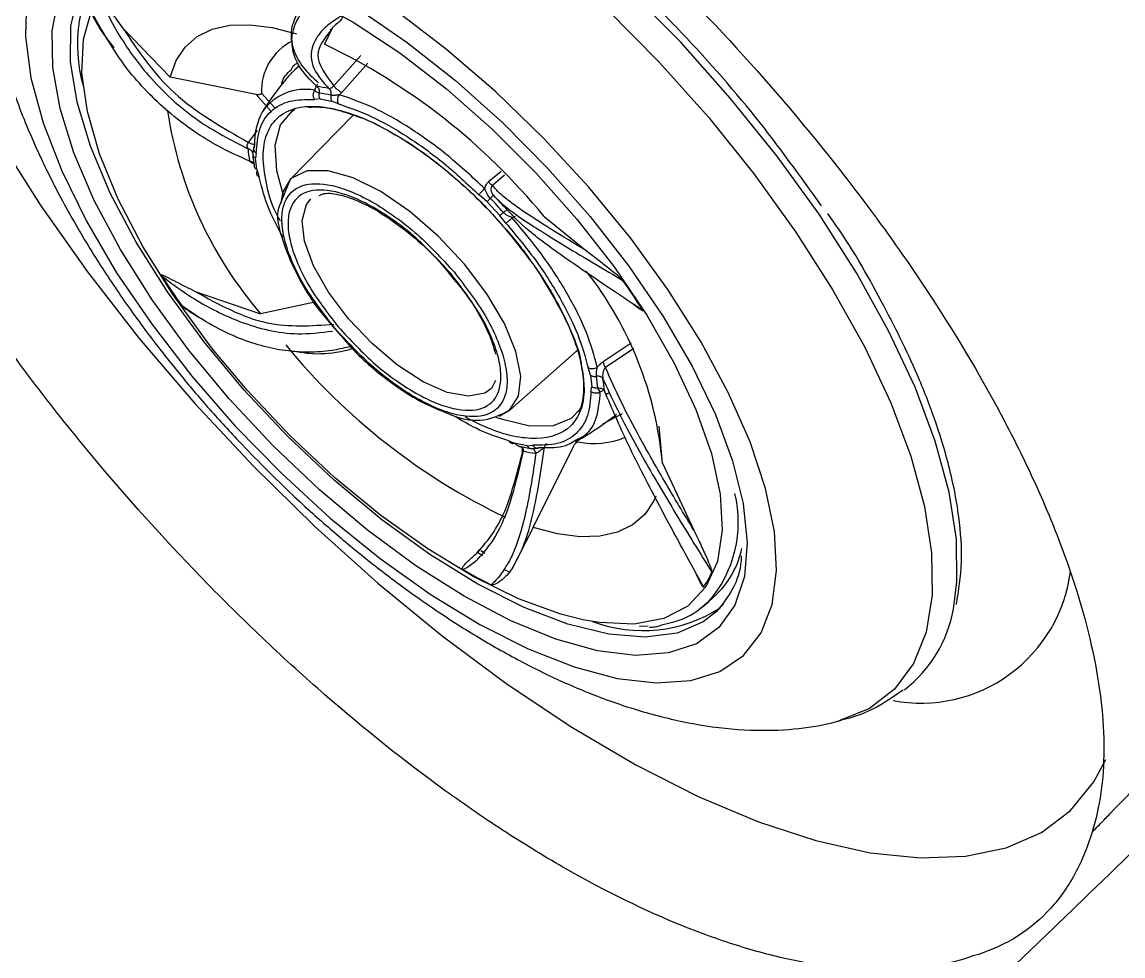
# Model space of a CAD drawing. Header units: inches. Extents: x 2 to 86, y -22 to 129.
# Drawn here: x 70.948 to 72.681, y 65.793 to 67.264 of the extents above; entities that cross this region are included whole.
import ezdxf

# ---------------------------------------------------------------- set-up
doc = ezdxf.new("R2010")
doc.units = ezdxf.units.IN
doc.header["$MEASUREMENT"] = 0
doc.layers.add('BDIM_CYAN', color=4, linetype='Continuous')

# ---------------------------------------------------------------- blocks, each defined once
blk = doc.blocks.new('2026 RHYTHM')
at = {"layer": 'BDIM_CYAN', "color": 3}
for p, q in [((68.7337, 66.2684), (68.8079, 66.1915)), ((69.0627, 66.2674), (69.0508, 66.2434)), ((69.0598, 66.2663), (69.0634, 66.2689)), ((69.064, 66.2701), (69.0621, 66.2665)), ((69.0656, 66.178), (69.1079, 66.2256)), ((69.1193, 66.2137), (69.0781, 66.1673)), ((68.9432, 66.164), (68.8079, 66.1915)), ((68.9671, 66.1377), (68.9432, 66.164)), ((68.9516, 66.1663), (68.9728, 66.143)), ((69.0441, 66.1572), (69.0353, 66.1564)), ((69.0441, 66.1572), (69.0622, 66.1538)), ((69.0729, 66.1494), (69.0622, 66.1538)), ((69.0781, 66.1673), (69.0745, 66.1638)), ((69.0959, 66.1319), (68.9971, 66.0302)), ((68.9315, 66.0888), (68.9453, 66.1078)), ((68.9436, 66.0717), (68.9421, 66.0642)), ((68.9378, 66.0559), (68.9395, 66.0555)), ((68.9442, 66.0462), (68.9421, 66.0642)), ((68.9442, 66.0462), (68.9481, 66.0341)), ((69.3289, 66.043), (69.3091, 66.0266)), ((69.3345, 66.0371), (69.3152, 66.0211)), ((68.9971, 66.0302), (68.9792, 65.987)), ((69.3069, 65.9952), (69.2942, 66.0064)), ((69.3166, 66.0052), (69.3153, 66.0076)), ((69.3069, 65.9952), (69.3272, 65.9738)), ((69.3364, 65.9619), (69.3272, 65.9738)), ((69.351, 65.9723), (69.3466, 65.9701)), ((69.3965, 65.9722), (69.4641, 65.9177)), ((68.8473, 65.8543), (68.9503, 65.8192)), ((69.0355, 65.8373), (68.9503, 65.8192)), ((69.0638, 65.7997), (69.0758, 65.7859)), ((69.5335, 65.7726), (69.4896, 65.7433)), ((69.3425, 65.6673), (69.4489, 65.7611)), ((69.5381, 65.7645), (69.4932, 65.7343)), ((69.4698, 65.7222), (69.4659, 65.7343)), ((69.4698, 65.7222), (69.472, 65.7042)), ((69.3203, 65.7142), (69.314, 65.7013)), ((69.4704, 65.6967), (69.472, 65.7042)), ((69.4851, 65.6962), (69.4812, 65.7021)), ((69.489, 65.6979), (69.4851, 65.6962)), ((69.5197, 65.6614), (69.4885, 65.6454)), ((69.5828, 65.5836), (69.578, 65.6423)), ((69.3411, 65.619), (69.3518, 65.6146)), ((69.37, 65.6112), (69.3518, 65.6146)), ((69.37, 65.6112), (69.3787, 65.612)), ((69.3767, 65.6068), (69.3835, 65.6074)), ((69.3795, 65.4824), (69.4429, 65.61)), ((69.5828, 65.5836), (69.6322, 65.4785)), ((69.3795, 65.4824), (69.3458, 65.417)), ((69.2909, 65.442), (69.2954, 65.4477)), ((69.2995, 65.4382), (69.2917, 65.4432)), ((69.297, 65.4461), (69.3035, 65.442)), ((69.3421, 65.4123), (69.3335, 65.4165)), ((69.6556, 65.3655), (69.6692, 65.3784)), ((69.6556, 65.3655), (69.6396, 65.3525)), ((69.6789, 65.3619), (69.6676, 65.3497)), ((69.5606, 65.3273), (69.547, 65.3266))]:
    blk.add_line(p, q, dxfattribs=at)
at = {"layer": 'BDIM_CYAN', "color": 3, "flags": 128}
for points in [[(68.536, 66.0961), (68.6031, 65.9905), (68.6778, 65.8848), (68.7593, 65.7803), (68.8467, 65.6779), (68.9391, 65.5789), (69.0355, 65.4842), (69.1348, 65.3949), (69.2362, 65.3119), (69.3383, 65.236), (69.4403, 65.1682), (69.541, 65.109), (69.6393, 65.0592), (69.7341, 65.0193), (69.8246, 64.9896), (69.9097, 64.9705), (69.9885, 64.9623), (70.0602, 64.9649), (70.1241, 64.9784), (70.1794, 65.0026), (70.2255, 65.0372), (70.2621, 65.082), (70.2809, 65.1172)], [(69.8294, 65.9757), (69.7629, 66.0679), (69.6898, 66.1587), (69.6111, 66.2469), (69.528, 66.331), (69.4416, 66.4101), (69.3531, 66.4829), (69.2637, 66.5485), (69.1748, 66.6059), (69.0876, 66.6543), (69.0032, 66.6931), (68.923, 66.7217), (68.8952, 66.7294)], [(68.5317, 66.5646), (68.5388, 66.5851), (68.5637, 66.6301), (68.5985, 66.6654), (68.6426, 66.6905), (68.6954, 66.705), (68.7562, 66.7088), (68.8242, 66.7018), (68.8983, 66.684), (68.9775, 66.6558), (69.0608, 66.6175), (69.1469, 66.5697), (69.2347, 66.513), (69.3229, 66.4483), (69.4103, 66.3764), (69.4956, 66.2984), (69.5776, 66.2153), (69.6553, 66.1283), (69.7274, 66.0386), (69.7931, 65.9476)], [(69.5916, 65.8572), (69.5324, 65.9388), (69.4667, 66.0188), (69.3957, 66.0957), (69.3207, 66.1683), (69.2431, 66.2352), (69.1642, 66.2952)], [(68.5817, 66.313), (68.58, 66.2554), (68.5888, 66.1906), (68.608, 66.1197), (68.6373, 66.0441), (68.6761, 65.9649), (68.7237, 65.8837), (68.7794, 65.8019), (68.842, 65.721), (68.9104, 65.6423), (68.9836, 65.5674), (69.06, 65.4975), (69.1385, 65.4339), (69.2175, 65.3778), (69.2957, 65.33), (69.3717, 65.2915), (69.4441, 65.263), (69.5117, 65.245), (69.5731, 65.2378), (69.6274, 65.2415), (69.6735, 65.2561), (69.7107, 65.2812), (69.7383, 65.3165), (69.7557, 65.3613), (69.7627, 65.4149), (69.7591, 65.4762), (69.7451, 65.5442), (69.7208, 65.6176), (69.6866, 65.6952), (69.6433, 65.7756), (69.5916, 65.8572)], [(68.7797, 65.8412), (68.7298, 65.9201), (68.6886, 65.9976), (68.6566, 66.0722), (68.6346, 66.1424), (68.6231, 66.207), (68.6221, 66.2645), (68.6318, 66.3139), (68.652, 66.3542), (68.6822, 66.3847), (68.7218, 66.4047), (68.7702, 66.4139), (68.8263, 66.4121), (68.8432, 66.4096)], [(68.8432, 66.4096), (68.8891, 66.3993), (68.9574, 66.3757), (69.0297, 66.3419), (69.1048, 66.2985), (69.1811, 66.2463), (69.2572, 66.1863), (69.3315, 66.1198), (69.4027, 66.0479), (69.4693, 65.9722), (69.5301, 65.894), (69.5839, 65.815), (69.6295, 65.7366), (69.6663, 65.6603), (69.6933, 65.5877), (69.7101, 65.5202), (69.7102, 65.5197)], [(69.6676, 65.3497), (69.6472, 65.3339), (69.6059, 65.3163), (69.5559, 65.3097), (69.4983, 65.3144), (69.4342, 65.3302), (69.3651, 65.3568), (69.2922, 65.3936), (69.217, 65.4399), (69.1411, 65.4948), (69.066, 65.5571), (68.9933, 65.6256), (68.9245, 65.6988), (68.8609, 65.7754), (68.8038, 65.8536), (68.7543, 65.932), (68.7136, 66.0089), (68.6825, 66.0828), (68.6615, 66.1522), (68.651, 66.2156), (68.6514, 66.2718), (68.6626, 66.3196), (68.6843, 66.358), (68.6958, 66.3706)], [(68.8125, 65.8488), (68.765, 65.9249), (68.7262, 65.9993), (68.6969, 66.0706), (68.6778, 66.1373), (68.6692, 66.1979), (68.6714, 66.2511), (68.6842, 66.2957)], [(69.0243, 66.3173), (69.096, 66.278), (69.1694, 66.2296), (69.2428, 66.1732), (69.3148, 66.1099), (69.3838, 66.0411), (69.4482, 65.9682), (69.5068, 65.8929), (69.5583, 65.8167), (69.6016, 65.7413), (69.6357, 65.6682), (69.66, 65.599), (69.6739, 65.5352), (69.6771, 65.4782), (69.6696, 65.4291), (69.6514, 65.3891), (69.6231, 65.3589), (69.5852, 65.3392), (69.5386, 65.3304), (69.4841, 65.3328), (69.4578, 65.3373)], [(68.8079, 66.1915), (68.8172, 66.2175), (68.8314, 66.239), (68.8504, 66.2556), (68.874, 66.267), (68.9019, 66.2732), (68.9336, 66.2741), (68.9688, 66.2695), (69.007, 66.2597)], [(69.0112, 66.2088), (69.004, 66.2033), (68.9978, 66.197)], [(68.9862, 66.0054), (68.9758, 66.0443), (68.9733, 66.0844), (68.9817, 66.1163), (69.0004, 66.1386), (69.0043, 66.1412)], [(69.3258, 65.6578), (69.3423, 65.6672), (69.3565, 65.6892), (69.3599, 65.7206), (69.3524, 65.7594), (69.3343, 65.8036), (69.3067, 65.8504), (69.2712, 65.8972), (69.2299, 65.9413), (69.1852, 65.9801), (69.1397, 66.0113), (69.096, 66.0331), (69.0566, 66.0443), (69.0239, 66.0442), (68.9998, 66.0328), (68.9971, 66.0302)], [(68.9971, 66.0302), (68.9856, 66.0108), (68.9822, 65.9929)], [(69.3139, 65.7013), (69.3032, 65.6938), (69.2774, 65.6891), (69.2443, 65.6953), (69.2063, 65.7121), (69.1658, 65.7383), (69.1258, 65.7721), (69.0888, 65.8112), (69.0574, 65.853), (69.0338, 65.8946), (69.0196, 65.9332), (69.0157, 65.9661), (69.0224, 65.9911), (69.0296, 66)], [(70.0409, 65.3542), (70.0466, 65.397), (70.0458, 65.4641), (70.0343, 65.5382), (70.0125, 65.6184), (69.9806, 65.7034), (69.939, 65.7922), (69.8884, 65.8834), (69.8294, 65.9757)], [(69.7931, 65.9476), (69.8513, 65.8564), (69.9013, 65.7664), (69.9424, 65.6788), (69.9739, 65.5948), (69.9954, 65.5157), (70.0067, 65.4425), (70.0076, 65.3762), (69.998, 65.3179), (69.9781, 65.2683), (69.9482, 65.228), (69.9087, 65.1978), (69.8622, 65.1785)], [(68.8769, 65.7612), (68.8677, 65.7729), (68.8125, 65.8488)], [(69.7102, 65.5197), (69.7164, 65.459), (69.712, 65.4054), (69.697, 65.3604), (69.6718, 65.3249), (69.6368, 65.2996), (69.5926, 65.285), (69.5403, 65.2813), (69.4806, 65.2886), (69.415, 65.3068), (69.3445, 65.3356), (69.2706, 65.3743), (69.1947, 65.4223), (69.1184, 65.4785), (69.043, 65.5419), (68.97, 65.6112), (68.9009, 65.6852), (68.8371, 65.7624), (68.7797, 65.8412)], [(69.4578, 65.3373), (69.423, 65.3462), (69.3565, 65.3704), (69.2862, 65.4048), (69.2134, 65.4488), (69.1398, 65.5013), (69.0669, 65.5614), (68.9963, 65.6276), (68.9294, 65.6986), (68.8769, 65.7612)], [(69.4536, 65.6688), (69.4394, 65.6543), (69.4111, 65.6426), (69.3744, 65.642), (69.331, 65.6525), (69.3214, 65.656)], [(69.5726, 65.5319), (69.5693, 65.5247), (69.5551, 65.5032), (69.536, 65.4866), (69.5124, 65.4752), (69.4846, 65.469), (69.4529, 65.4681), (69.4177, 65.4726), (69.3795, 65.4824)], [(69.8622, 65.1785), (69.8602, 65.1779), (69.8578, 65.1773)]]:
    blk.add_lwpolyline(points, dxfattribs=at)
at = {"layer": 'BDIM_CYAN', "color": 3}
for centre, radius, start, end in [((68.9035, 66.2428), 0.2414, 146.4261, 195.8881), ((69.0397, 66.1696), 0.0881, 116.5553, 182.1456), ((68.6159, 65.3331), 1.0089, 39.31, 64.4624), ((69.0204, 66.0909), 0.0815, 79.2427, 145.2233), ((69.0084, 65.9644), 0.2148, 76.6857, 81.9038), ((69.0133, 65.9606), 0.208, 76.6856, 81.9038), ((69.4297, 66.2322), 0.6328, 188.5706, 220.7524), ((69.0405, 66.0887), 0.0997, 150.7799, 182.9852), ((69.1344, 66.093), 0.2043, 184.0348, 189.4308), ((69.1353, 66.0851), 0.1978, 184.0347, 189.4309), ((68.7045, 65.4059), 0.8501, 42.3461, 44.3872), ((68.6895, 65.3916), 0.8778, 42.3461, 44.3872), ((69.8892, 66.5752), 1.2973, 212.4269, 214.9314), ((69.0123, 65.5328), 0.5728, 5.0833, 38.107), ((68.4571, 65.1288), 1.2973, 32.4269, 34.9312), ((69.7706, 66.4091), 1.0089, 219.31, 244.4624), ((69.2839, 65.6882), 0.1978, 4.0347, 9.4309), ((69.2878, 65.6832), 0.2043, 4.0347, 9.4309), ((69.4756, 65.7405), 0.1257, 258.3268, 292.7811), ((69.406, 65.8128), 0.208, 256.6856, 261.9038), ((69.4139, 65.8118), 0.2148, 256.6865, 261.9034), ((69.5102, 65.491), 0.1921, 319.2002, 13.6389), ((69.5658, 65.4812), 0.1458, 315.1746, 347.4178), ((69.7222, 66.2037), 0.9085, 240.0702, 243.2464), ((69.5373, 65.4651), 0.1343, 325.3775, 336.7428), ((69.9897, 65.4435), 0.2375, 259.3742, 352.7552), ((69.5523, 65.5441), 0.2239, 249.2068, 302.828), ((69.8396, 65.3896), 0.2044, 307.4177, 350.0325)]:
    blk.add_arc(centre, radius, start, end, dxfattribs=at)
for points, knots in [([(63.7444, 69.0475), (63.9146, 68.9081), (64.2874, 68.596), (64.8537, 68.1001), (65.4422, 67.5595), (66.0182, 67.0055), (66.5819, 66.4389), (67.1332, 65.8603), (67.6724, 65.2705), (68.1996, 64.6703), (68.6293, 64.1619), (68.8958, 63.8376), (68.9927, 63.7184), (69.0057, 63.7024)], [0.3491652, 0.3491652, 0.3491652, 0.3491652, 0.375, 0.40625, 0.4375, 0.46875, 0.5, 0.53125, 0.5625, 0.59375, 0.625, 0.640625, 0.6430372, 0.6430372, 0.6430372, 0.6430372]), ([(70.0718, 64.808), (70.0333, 64.7946), (69.9902, 64.787), (69.9183, 64.7852), (69.8935, 64.7862), (69.8422, 64.7914), (69.8158, 64.7956), (69.7615, 64.807), (69.7335, 64.8143), (69.6904, 64.8277), (69.6758, 64.8325), (69.6463, 64.8431), (69.6313, 64.8487), (69.5561, 64.879), (69.4947, 64.909), (69.4008, 64.9624), (69.3692, 64.9817), (69.3213, 65.0126), (69.3052, 65.0233), (69.2731, 65.0454), (69.257, 65.0566), (69.1772, 65.1144), (69.114, 65.1648), (69.0201, 65.2466), (68.9889, 65.2749), (68.9269, 65.3336), (68.8966, 65.3635), (68.8072, 65.455), (68.75, 65.5182), (68.6813, 65.5999), (68.6677, 65.6164), (68.6408, 65.6496), (68.6275, 65.6664), (68.5885, 65.7165), (68.5635, 65.75), (68.4911, 65.8505), (68.4467, 65.9177), (68.3959, 66.0019), (68.3859, 66.0188), (68.3667, 66.0523), (68.3574, 66.069), (68.3304, 66.1186), (68.3136, 66.1512), (68.2671, 66.2477), (68.241, 66.3102), (68.2148, 66.386), (68.2099, 66.401), (68.2008, 66.4305), (68.1966, 66.445), (68.1852, 66.4878), (68.1727, 66.5431), (68.1659, 66.5948), (68.163, 66.6322), (68.1623, 66.6445), (68.1618, 66.6685), (68.1619, 66.6803), (68.1643, 66.7378), (68.1721, 66.7787), (68.1922, 66.8326), (68.2003, 66.8493), (68.2195, 66.8802), (68.2306, 66.8944), (68.2678, 66.9325), (68.2977, 66.9519), (68.3501, 66.9724), (68.3689, 66.9778), (68.3989, 66.9836), (68.4093, 66.9851), (68.4305, 66.9875), (68.4414, 66.9882), (68.4969, 66.9902), (68.5452, 66.9858), (68.6233, 66.9701), (68.6503, 66.9634), (68.7063, 66.9468), (68.7348, 66.937), (68.822, 66.9037), (68.8823, 66.876), (68.9604, 66.8343), (68.9761, 66.8257), (69.0079, 66.8076), (69.0239, 66.7982), (69.0719, 66.7693), (69.1039, 66.7489), (69.2002, 66.6844), (69.2646, 66.637), (69.3454, 66.5722), (69.3617, 66.5589), (69.3939, 66.532), (69.4098, 66.5184), (69.4575, 66.477), (69.4888, 66.4486), (69.5814, 66.3616), (69.6415, 66.3008), (69.7579, 66.1735), (69.8126, 66.1089), (69.8893, 66.0108), (69.914, 65.9779), (69.9497, 65.9282), (69.9613, 65.9116), (69.9842, 65.8782), (69.9955, 65.8615), (70.0498, 65.7784), (70.0884, 65.7131), (70.1389, 65.6167), (70.1546, 65.5849), (70.1761, 65.5376), (70.183, 65.5219), (70.1961, 65.4907), (70.2022, 65.4754), (70.2312, 65.3995), (70.2486, 65.3419), (70.2662, 65.2598), (70.2706, 65.2332), (70.2765, 65.1814), (70.2779, 65.1566), (70.2777, 65.0854), (70.2716, 65.0422), (70.2595, 65.0032)], [0, 0, 0, 0, 0.03125, 0.03125, 0.046875, 0.046875, 0.0625, 0.0625, 0.078125, 0.078125, 0.085937, 0.085937, 0.09375, 0.09375, 0.125, 0.125, 0.140625, 0.140625, 0.148437, 0.148437, 0.15625, 0.15625, 0.1875, 0.1875, 0.203125, 0.203125, 0.21875, 0.21875, 0.25, 0.25, 0.257812, 0.257812, 0.265625, 0.265625, 0.28125, 0.28125, 0.3125, 0.3125, 0.320312, 0.320312, 0.328125, 0.328125, 0.34375, 0.34375, 0.375, 0.375, 0.382812, 0.382812, 0.390625, 0.390625, 0.40625, 0.421875, 0.421875, 0.429687, 0.429687, 0.4375, 0.4375, 0.46875, 0.46875, 0.484375, 0.484375, 0.5, 0.5, 0.53125, 0.53125, 0.546875, 0.546875, 0.554687, 0.554687, 0.5625, 0.5625, 0.59375, 0.59375, 0.609375, 0.609375, 0.625, 0.625, 0.65625, 0.65625, 0.664062, 0.664062, 0.671875, 0.671875, 0.6875, 0.6875, 0.71875, 0.71875, 0.726562, 0.726562, 0.734375, 0.734375, 0.75, 0.75, 0.78125, 0.78125, 0.8125, 0.8125, 0.828125, 0.828125, 0.835937, 0.835937, 0.84375, 0.84375, 0.875, 0.875, 0.890625, 0.890625, 0.898437, 0.898437, 0.90625, 0.90625, 0.9375, 0.9375, 0.953125, 0.953125, 0.96875, 0.96875, 1, 1, 1, 1]), ([(69.8332, 65.9892), (69.7998, 66.0358), (69.7309, 66.1318), (69.6266, 66.2492), (69.5354, 66.3407), (69.4381, 66.4301), (69.3116, 66.5312), (69.1845, 66.614), (69.1116, 66.6513), (69.0876, 66.6636)], [0, 0, 0, 0, 0.167429, 0.344886, 0.437413, 0.529958, 0.718716, 0.907474, 1, 1, 1, 1]), ([(68.5339, 66.5706), (68.5331, 66.5675), (68.5288, 66.5505), (68.5182, 66.5157), (68.5123, 66.4565), (68.5126, 66.3826), (68.5238, 66.2993), (68.5458, 66.2117), (68.576, 66.127), (68.6122, 66.0459), (68.653, 65.9687), (68.6973, 65.8956), (68.7435, 65.8273), (68.7874, 65.7682), (68.8303, 65.7147), (68.8735, 65.6641), (68.9053, 65.63), (68.9216, 65.6125)], [0, 0, 0, 0, 0.011051, 0.060585, 0.127661, 0.20151, 0.2913, 0.380562, 0.467147, 0.548756, 0.626784, 0.701782, 0.771948, 0.836702, 0.885892, 0.941609, 1, 1, 1, 1]), ([(68.6984, 66.3151), (68.6984, 66.3152), (68.6985, 66.3152), (68.6987, 66.3153), (68.699, 66.3152), (68.6993, 66.315), (68.7001, 66.3143), (68.7027, 66.3115), (68.7111, 66.3), (68.7214, 66.285), (68.7306, 66.2726), (68.7337, 66.2684)], [0, 0, 0, 0, 0.0055006, 0.0110552, 0.016084, 0.0215799, 0.030977, 0.0603237, 0.1952739, 0.7306037, 1, 1, 1, 1]), ([(68.6984, 66.3151), (68.6987, 66.3144), (68.6995, 66.3126), (68.7019, 66.307), (68.7099, 66.2894), (68.7309, 66.2498), (68.7753, 66.1882), (68.8445, 66.1234), (68.9038, 66.0926), (68.9307, 66.0786)], [0, 0, 0, 0, 0.007325, 0.019566, 0.058651, 0.192116, 0.441769, 0.746986, 1, 1, 1, 1]), ([(69.0386, 66.1771), (69.0285, 66.1873), (69.0142, 66.2016), (69.0046, 66.2216), (69.0006, 66.2349), (68.9989, 66.252), (69.0026, 66.272), (69.0142, 66.2933), (69.027, 66.3056), (69.033, 66.3115)], [0, 0, 0, 0, 0.229238, 0.322198, 0.414546, 0.50635, 0.67863, 0.847274, 1, 1, 1, 1]), ([(69.0095, 66.2955), (69.0051, 66.2861), (68.996, 66.2669), (68.9999, 66.2363), (69.0149, 66.2071), (69.0327, 66.1908), (69.0414, 66.1828)], [0, 0, 0, 0, 0.2623163, 0.5394107, 0.773759, 1, 1, 1, 1]), ([(68.7197, 66.2382), (68.7179, 66.2405), (68.7109, 66.249), (68.7017, 66.2619), (68.6934, 66.2749), (68.6889, 66.283), (68.6867, 66.2876), (68.6857, 66.2901), (68.6854, 66.2914), (68.6855, 66.2917), (68.6855, 66.2918)], [0, 0, 0, 0, 0.128357, 0.481861, 0.708485, 0.84549, 0.924528, 0.968412, 0.992055, 1, 1, 1, 1]), ([(68.9329, 66.0595), (68.9181, 66.0661), (68.8895, 66.0787), (68.8481, 66.1037), (68.8101, 66.1319), (68.7747, 66.1647), (68.7286, 66.2157), (68.7033, 66.2604), (68.6855, 66.2918)], [0, 0, 0, 0, 0.134858, 0.259599, 0.404069, 0.533562, 0.672142, 1, 1, 1, 1]), ([(69.0774, 66.2876), (69.077, 66.2874), (69.076, 66.2868), (69.0731, 66.2851), (69.0642, 66.2796), (69.0465, 66.2661), (69.0288, 66.2409), (69.0288, 66.2062), (69.0488, 66.1837), (69.0579, 66.1735)], [0, 0, 0, 0, 0.007325, 0.019566, 0.05865, 0.192116, 0.441769, 0.746986, 1, 1, 1, 1]), ([(69.0774, 66.2876), (69.0774, 66.2875), (69.0776, 66.2874), (69.0779, 66.2872), (69.0782, 66.2869), (69.0784, 66.2866), (69.0786, 66.2859), (69.0785, 66.2841), (69.0752, 66.2795), (69.0697, 66.2749), (69.0655, 66.2713), (69.064, 66.2701)], [0, 0, 0, 0, 0.005501, 0.011055, 0.016084, 0.02158, 0.030977, 0.060324, 0.195274, 0.730604, 1, 1, 1, 1]), ([(68.7337, 66.2684), (68.7579, 66.2324), (68.8067, 66.1598), (68.8896, 66.1126), (68.9315, 66.0888)], [0, 0, 0, 0, 0.495173, 1, 1, 1, 1]), ([(69.0621, 66.2665), (69.0515, 66.2534), (69.0291, 66.2259), (69.053, 66.1945), (69.0656, 66.178)], [0, 0, 0, 0, 0.473291, 1, 1, 1, 1]), ([(68.9983, 66.2032), (68.9997, 66.2061), (69.002, 66.2109), (69.007, 66.2129), (69.0089, 66.2137)], [0, 0, 0, 0, 0.609356, 1, 1, 1, 1]), ([(68.9988, 66.1982), (68.9948, 66.1935), (68.9795, 66.1756), (68.964, 66.1546), (68.9537, 66.1379), (68.9526, 66.1361)], [0, 0, 0, 0, 0.24321, 0.919715, 1, 1, 1, 1]), ([(68.9834, 66.1792), (68.9835, 66.18), (68.9852, 66.191), (68.992, 66.1973), (68.9983, 66.2032)], [0, 0, 0, 0, 0.076545, 1, 1, 1, 1]), ([(69.0403, 66.1805), (69.0392, 66.179), (69.0368, 66.1757), (69.036, 66.1726), (69.0356, 66.171)], [0, 0, 0, 0, 0.4593517, 1, 1, 1, 1]), ([(69.0426, 66.1666), (69.0409, 66.1671), (69.0379, 66.1681), (69.0363, 66.1701), (69.0356, 66.171)], [0, 0, 0, 0, 0.571404, 1, 1, 1, 1]), ([(69.0378, 66.1784), (69.0377, 66.1779), (69.0374, 66.177), (69.0382, 66.1771), (69.0386, 66.1771)], [0, 0, 0, 0, 0.504331, 1, 1, 1, 1]), ([(69.0579, 66.1735), (69.0583, 66.1735), (69.0592, 66.1736), (69.0609, 66.1744), (69.0624, 66.1753), (69.0635, 66.1762), (69.0646, 66.1771), (69.0653, 66.1777), (69.0656, 66.178)], [0, 0, 0, 0, 0.277558, 0.532524, 0.651825, 0.767232, 0.882131, 1, 1, 1, 1]), ([(69.0612, 66.163), (69.0613, 66.1642), (69.0617, 66.1664), (69.061, 66.1696), (69.0597, 66.172), (69.0584, 66.173), (69.0579, 66.1735)], [0, 0, 0, 0, 0.2666892, 0.5311152, 0.7787539, 1, 1, 1, 1]), ([(69.0781, 66.1673), (69.0776, 66.1676), (69.0766, 66.168), (69.0749, 66.1691), (69.0729, 66.1705), (69.0708, 66.1722), (69.0689, 66.1739), (69.0674, 66.1755), (69.0662, 66.1769), (69.0658, 66.1777), (69.0656, 66.178)], [0, 0, 0, 0, 0.112211, 0.235183, 0.366441, 0.502102, 0.637431, 0.767756, 0.88937, 1, 1, 1, 1]), ([(68.9516, 66.1663), (68.9516, 66.166), (68.9515, 66.1655), (68.9508, 66.1648), (68.9498, 66.1643), (68.9483, 66.1639), (68.946, 66.1636), (68.9442, 66.1639), (68.9432, 66.164)], [0, 0, 0, 0, 0.127623, 0.255996, 0.374285, 0.494115, 0.688929, 1, 1, 1, 1]), ([(68.9436, 66.0717), (68.9446, 66.0851), (68.9465, 66.1121), (68.9653, 66.1395), (68.9943, 66.1562), (69.0217, 66.1563), (69.0353, 66.1564)], [0, 0, 0, 0, 0.247012, 0.5, 0.752988, 1, 1, 1, 1]), ([(69.0612, 66.163), (69.061, 66.1622), (69.0607, 66.1605), (69.0609, 66.158), (69.0613, 66.1557), (69.0619, 66.1544), (69.0622, 66.1538)], [0, 0, 0, 0, 0.257259, 0.51339, 0.762603, 1, 1, 1, 1]), ([(69.0745, 66.1638), (69.0734, 66.1636), (69.072, 66.1635), (69.0697, 66.1631), (69.0673, 66.1627), (69.0641, 66.1625), (69.0621, 66.1629), (69.0612, 66.163)], [0, 0, 0, 0, 0.2243069, 0.303573, 0.4738275, 0.7457286, 1, 1, 1, 1]), ([(69.303, 66.0161), (69.284, 66.0338), (69.2458, 66.0693), (69.1861, 66.1121), (69.1274, 66.1457), (69.0921, 66.1578), (69.0745, 66.1638)], [0, 0, 0, 0, 0.25, 0.5, 0.75, 1, 1, 1, 1]), ([(68.9818, 65.9646), (68.9793, 65.969), (68.967, 65.9907), (68.9587, 66.0257), (68.9524, 66.0682), (68.9584, 66.1025), (68.9786, 66.1349), (69.0251, 66.1519), (69.0932, 66.1368), (69.1565, 66.106), (69.2083, 66.0725), (69.2599, 66.0311), (69.3237, 65.9706), (69.3617, 65.9201), (69.3865, 65.8873)], [0, 0, 0, 0, 0.0178592, 0.0897698, 0.1632065, 0.2366431, 0.3085537, 0.4421376, 0.5757216, 0.6476322, 0.7210688, 0.7945055, 0.866416, 1, 1, 1, 1]), ([(69.0258, 66.1442), (69.0314, 66.1445), (69.0441, 66.1452), (69.0698, 66.1412), (69.0911, 66.1338), (69.103, 66.1296)], [0, 0, 0, 0, 0.262434, 0.589448, 1, 1, 1, 1]), ([(69.0729, 66.1494), (69.0898, 66.1436), (69.124, 66.132), (69.181, 66.0994), (69.2391, 66.0577), (69.276, 66.0234), (69.2942, 66.0064)], [0, 0, 0, 0, 0.247011, 0.5, 0.752989, 1, 1, 1, 1]), ([(69.103, 66.1296), (69.1045, 66.1291), (69.1199, 66.1244), (69.1509, 66.1082), (69.191, 66.0838), (69.2248, 66.0591), (69.2547, 66.0346), (69.2826, 66.0095), (69.3009, 65.9907), (69.3096, 65.9819)], [0, 0, 0, 0, 0.0241949, 0.2485474, 0.4432376, 0.5965082, 0.7219999, 0.8680555, 1, 1, 1, 1]), ([(68.9307, 66.0786), (68.9303, 66.0794), (68.9295, 66.0808), (68.9293, 66.0832), (68.9295, 66.0852), (68.93, 66.0865), (68.9306, 66.0878), (68.9312, 66.0885), (68.9315, 66.0888)], [0, 0, 0, 0, 0.277554, 0.532524, 0.651828, 0.767234, 0.882133, 1, 1, 1, 1]), ([(68.941, 66.0856), (68.9405, 66.0856), (68.9396, 66.0855), (68.9376, 66.0859), (68.9355, 66.0866), (68.9334, 66.0876), (68.9321, 66.0884), (68.9315, 66.0888)], [0, 0, 0, 0, 0.177973, 0.4014, 0.616567, 0.817352, 1, 1, 1, 1]), ([(68.938, 66.0712), (68.9379, 66.0721), (68.9376, 66.074), (68.9359, 66.0763), (68.9335, 66.0779), (68.9316, 66.0784), (68.9307, 66.0786)], [0, 0, 0, 0, 0.266689, 0.531115, 0.778754, 1, 1, 1, 1]), ([(68.9409, 66.0835), (68.9406, 66.0825), (68.9403, 66.0814), (68.9398, 66.0801), (68.9394, 66.0789), (68.9383, 66.0757), (68.9381, 66.0731), (68.938, 66.0712)], [0, 0, 0, 0, 0.22908, 0.257055, 0.306679, 0.485356, 1, 1, 1, 1]), ([(68.9394, 66.0557), (68.9392, 66.0557), (68.9378, 66.0556), (68.9354, 66.0568), (68.9338, 66.0586), (68.9329, 66.0595)], [0, 0, 0, 0, 0.077206, 0.5426, 1, 1, 1, 1]), ([(68.9851, 65.94), (68.9776, 65.9543), (68.9601, 65.9877), (68.9525, 66.0172), (68.9481, 66.0341)], [0, 0, 0, 0, 0.425866, 1, 1, 1, 1]), ([(69.0672, 65.7962), (69.0496, 65.8192), (69.0224, 65.8545), (68.9991, 65.9015), (68.9872, 65.9357), (68.9827, 65.9659), (68.9864, 65.9977), (69.0072, 66.0227), (69.0464, 66.026), (69.0864, 66.0148), (69.1209, 65.9988), (69.1571, 65.976), (69.2038, 65.9401), (69.2348, 65.9066), (69.255, 65.8848)], [0, 0, 0, 0, 0.119728, 0.18418, 0.25, 0.31582, 0.380272, 0.5, 0.619728, 0.68418, 0.75, 0.81582, 0.880272, 1, 1, 1, 1]), ([(69.2498, 65.8824), (69.2308, 65.903), (69.2015, 65.9347), (69.1573, 65.9686), (69.1231, 65.9901), (69.0904, 66.0053), (69.0526, 66.0158), (69.0156, 66.0128), (68.9959, 65.9891), (68.9924, 65.959), (68.9967, 65.9305), (69.008, 65.8982), (69.03, 65.8538), (69.0557, 65.8203), (69.0723, 65.7986)], [0, 0, 0, 0, 0.119728, 0.18418, 0.25, 0.31582, 0.380272, 0.5, 0.619728, 0.68418, 0.75, 0.81582, 0.880272, 1, 1, 1, 1]), ([(69.3091, 66.0266), (69.3078, 66.0252), (69.3048, 66.0223), (69.3036, 66.0183), (69.303, 66.0161)], [0, 0, 0, 0, 0.459104, 1, 1, 1, 1]), ([(69.312, 66.0005), (69.3101, 66.0029), (69.3064, 66.0077), (69.3041, 66.0133), (69.303, 66.0161)], [0, 0, 0, 0, 0.490746, 1, 1, 1, 1]), ([(69.3091, 66.0266), (69.3097, 66.0259), (69.3109, 66.0246), (69.3126, 66.0229), (69.3141, 66.0217), (69.3149, 66.0213), (69.3152, 66.0211)], [0, 0, 0, 0, 0.245337, 0.5, 0.754663, 1, 1, 1, 1]), ([(69.3152, 66.0211), (69.3148, 66.0206), (69.314, 66.0196), (69.313, 66.0171), (69.3128, 66.0135), (69.314, 66.0093), (69.3159, 66.0068), (69.3168, 66.0056)], [0, 0, 0, 0, 0.111418, 0.230072, 0.482003, 0.743082, 1, 1, 1, 1]), ([(69.4641, 65.9177), (69.4445, 65.9295), (69.4056, 65.9531), (69.3665, 65.9782), (69.3415, 65.9963), (69.3259, 66.0092), (69.3188, 66.0171), (69.3152, 66.0211)], [0, 0, 0, 0, 0.284599, 0.565427, 0.713522, 0.857932, 1, 1, 1, 1]), ([(69.0423, 66.0051), (69.0447, 66.0063), (69.0529, 66.0104), (69.0753, 66.0069), (69.1048, 65.9968), (69.1417, 65.9775), (69.1853, 65.9463), (69.2266, 65.9084), (69.2466, 65.8832), (69.2537, 65.8742)], [0, 0, 0, 0, 0.068956, 0.231765, 0.375673, 0.500162, 0.703572, 0.894563, 1, 1, 1, 1]), ([(69.3168, 66.0056), (69.322, 66.0004), (69.3322, 65.9901), (69.3564, 65.9721), (69.3885, 65.951), (69.4297, 65.9256), (69.4744, 65.8989), (69.506, 65.8802), (69.5207, 65.8716)], [0, 0, 0, 0, 0.154219, 0.301464, 0.47799, 0.661716, 0.843633, 1, 1, 1, 1]), ([(68.9792, 65.987), (68.9791, 65.9868), (68.9734, 65.9731), (68.9843, 65.9332), (69.008, 65.8766), (69.0372, 65.8297), (69.0586, 65.8057), (69.0638, 65.7997)], [0, 0, 0, 0, 0.005767, 0.325823, 0.623406, 0.906835, 1, 1, 1, 1]), ([(69.3096, 65.9819), (69.3245, 65.9654), (69.3453, 65.9426), (69.3687, 65.9124), (69.3776, 65.8994), (69.3819, 65.8931)], [0, 0, 0, 0, 0.569893, 0.793504, 1, 1, 1, 1]), ([(69.5521, 65.8244), (69.5514, 65.8249), (69.5495, 65.8261), (69.544, 65.8298), (69.5265, 65.8413), (69.4876, 65.8672), (69.4292, 65.9071), (69.3718, 65.9484), (69.3488, 65.9721), (69.3383, 65.9829)], [0, 0, 0, 0, 0.007324, 0.019564, 0.058649, 0.192116, 0.441769, 0.746986, 1, 1, 1, 1]), ([(69.3466, 65.9701), (69.3446, 65.971), (69.3413, 65.9725), (69.3364, 65.975), (69.334, 65.9773), (69.3328, 65.9785)], [0, 0, 0, 0, 0.40286, 0.687897, 1, 1, 1, 1]), ([(69.4804, 65.735), (69.4755, 65.7528), (69.4657, 65.7884), (69.4357, 65.8484), (69.3964, 65.9102), (69.3632, 65.9501), (69.3466, 65.9701)], [0, 0, 0, 0, 0.25, 0.5, 0.75, 1, 1, 1, 1]), ([(70.0456, 65.3615), (70.0492, 65.3831), (70.0561, 65.4253), (70.0509, 65.5009), (70.0359, 65.577), (70.0126, 65.6524), (69.9797, 65.7368), (69.9275, 65.8412), (69.879, 65.9274), (69.8456, 65.9733), (69.8431, 65.9767)], [0, 0, 0, 0, 0.138587, 0.269887, 0.413893, 0.524701, 0.631584, 0.802294, 0.985559, 1, 1, 1, 1]), ([(69.3364, 65.9619), (69.3523, 65.9428), (69.3844, 65.9041), (69.4227, 65.8441), (69.4518, 65.7857), (69.4612, 65.7513), (69.4659, 65.7343)], [0, 0, 0, 0, 0.247011, 0.5, 0.752989, 1, 1, 1, 1]), ([(69.4641, 65.9177), (69.4675, 65.9151), (69.4768, 65.908), (69.4904, 65.8973), (69.5033, 65.8872), (69.5122, 65.8796), (69.5179, 65.875), (69.5204, 65.8719), (69.5207, 65.8716)], [0, 0, 0, 0, 0.191782, 0.518998, 0.728969, 0.85611, 0.98384, 1, 1, 1, 1]), ([(68.7942, 65.8795), (68.7941, 65.8796), (68.794, 65.8798), (68.7939, 65.8801), (68.794, 65.8803), (68.7942, 65.8804), (68.7948, 65.8804), (68.7977, 65.8796), (68.8101, 65.8734), (68.8273, 65.8643), (68.8423, 65.8568), (68.8473, 65.8543)], [0, 0, 0, 0, 0.005486, 0.011027, 0.016042, 0.021524, 0.030897, 0.060168, 0.194769, 0.728714, 1, 1, 1, 1]), ([(68.7942, 65.8795), (68.7948, 65.879), (68.7965, 65.8776), (68.8017, 65.8735), (68.818, 65.8609), (68.8564, 65.8345), (68.9222, 65.8019), (68.9963, 65.7836), (69.0452, 65.7895), (69.0637, 65.7918)], [0, 0, 0, 0, 0.007856, 0.020985, 0.062905, 0.206056, 0.473825, 0.801189, 1, 1, 1, 1]), ([(69.255, 65.8848), (69.2726, 65.8618), (69.2998, 65.8265), (69.3231, 65.7795), (69.335, 65.7453), (69.3395, 65.7151), (69.3358, 65.6833), (69.315, 65.6582), (69.2758, 65.655), (69.2358, 65.6662), (69.2013, 65.6822), (69.1651, 65.705), (69.1184, 65.7409), (69.0874, 65.7744), (69.0672, 65.7962)], [0, 0, 0, 0, 0.119728, 0.18418, 0.25, 0.31582, 0.380272, 0.5, 0.619728, 0.68418, 0.75, 0.81582, 0.880272, 1, 1, 1, 1]), ([(69.0723, 65.7986), (69.0914, 65.778), (69.1207, 65.7463), (69.1649, 65.7124), (69.1991, 65.6908), (69.2317, 65.6757), (69.2696, 65.6651), (69.3066, 65.6682), (69.3262, 65.6919), (69.3297, 65.7219), (69.3255, 65.7505), (69.3142, 65.7828), (69.2922, 65.8272), (69.2665, 65.8606), (69.2498, 65.8824)], [0, 0, 0, 0, 0.119728, 0.18418, 0.25, 0.31582, 0.380272, 0.5, 0.619728, 0.68418, 0.75, 0.81582, 0.880272, 1, 1, 1, 1]), ([(69.3819, 65.8931), (69.3854, 65.8883), (69.3967, 65.8725), (69.4129, 65.8452), (69.4302, 65.8123), (69.4433, 65.781), (69.452, 65.7546), (69.4548, 65.7398), (69.456, 65.7336)], [0, 0, 0, 0, 0.084812, 0.280227, 0.481249, 0.679204, 0.866887, 1, 1, 1, 1]), ([(69.3865, 65.8873), (69.4061, 65.8546), (69.4362, 65.8043), (69.4537, 65.7538), (69.4554, 65.7368), (69.4557, 65.7333)], [0, 0, 0, 0, 0.597263, 0.91878, 1, 1, 1, 1]), ([(69.2537, 65.8742), (69.2592, 65.8678), (69.2795, 65.844), (69.2999, 65.8085), (69.3152, 65.7753), (69.3185, 65.7612), (69.3199, 65.7553)], [0, 0, 0, 0, 0.1552218, 0.5702112, 0.8223875, 1, 1, 1, 1]), ([(68.8473, 65.8543), (68.8846, 65.8337), (68.9553, 65.7948), (69.0303, 65.8001), (69.0656, 65.8026)], [0, 0, 0, 0, 0.5280834, 1, 1, 1, 1]), ([(68.861, 65.8092), (68.8595, 65.8099), (68.8534, 65.813), (68.8446, 65.8184), (68.8357, 65.8242), (68.8305, 65.8279), (68.8277, 65.8302), (68.8262, 65.8315), (68.8258, 65.8322), (68.8256, 65.8323)], [0, 0, 0, 0, 0.121866, 0.505998, 0.738207, 0.872155, 0.946517, 0.986575, 1, 1, 1, 1]), ([(69.0917, 65.7675), (69.0834, 65.7654), (69.0633, 65.7604), (69.029, 65.7578), (68.9904, 65.7599), (68.9508, 65.7681), (68.9107, 65.7821), (68.8683, 65.8029), (68.8401, 65.8223), (68.8256, 65.8323)], [0, 0, 0, 0, 0.092248, 0.224526, 0.377982, 0.516976, 0.662101, 0.826657, 1, 1, 1, 1]), ([(69.5521, 65.8244), (69.5522, 65.8243), (69.5523, 65.8241), (69.5524, 65.8239), (69.5524, 65.8237), (69.5522, 65.8236), (69.5517, 65.8237), (69.5492, 65.8249), (69.5433, 65.8289), (69.5381, 65.8332), (69.5348, 65.8358)], [0, 0, 0, 0, 0.0135734, 0.02728, 0.0396889, 0.0532507, 0.076439, 0.1488551, 0.4818593, 1, 1, 1, 1]), ([(69.0758, 65.7859), (69.0816, 65.779), (69.1057, 65.7503), (69.1501, 65.7137), (69.2035, 65.6784), (69.233, 65.667), (69.2484, 65.6611)], [0, 0, 0, 0, 0.115703, 0.484115, 0.730486, 1, 1, 1, 1]), ([(69.0042, 65.7602), (69.0116, 65.7589), (69.0355, 65.7548), (69.066, 65.7569), (69.0886, 65.7626), (69.095, 65.7642)], [0, 0, 0, 0, 0.2456812, 0.78925, 1, 1, 1, 1]), ([(69.4896, 65.7433), (69.488, 65.7423), (69.4846, 65.7401), (69.4819, 65.7368), (69.4804, 65.735)], [0, 0, 0, 0, 0.459354, 1, 1, 1, 1]), ([(69.4896, 65.7433), (69.4897, 65.7426), (69.4898, 65.7413), (69.4907, 65.7389), (69.4918, 65.7365), (69.4927, 65.735), (69.4932, 65.7343)], [0, 0, 0, 0, 0.245337, 0.5, 0.754663, 1, 1, 1, 1]), ([(69.4557, 65.7333), (69.4575, 65.7224), (69.4616, 65.697), (69.4555, 65.666), (69.4355, 65.6334), (69.3888, 65.6171), (69.3256, 65.6292), (69.2837, 65.6507), (69.2723, 65.6566)], [0, 0, 0, 0, 0.106728, 0.248533, 0.387392, 0.645342, 0.903292, 1, 1, 1, 1]), ([(69.456, 65.7336), (69.4563, 65.7322), (69.458, 65.7244), (69.4591, 65.7097), (69.459, 65.6916), (69.456, 65.6769), (69.4534, 65.669), (69.451, 65.6648), (69.4516, 65.6657), (69.4516, 65.6657)], [0, 0, 0, 0, 0.0443584, 0.2425351, 0.5111011, 0.7274946, 0.8764536, 0.9984776, 1, 1, 1, 1]), ([(69.479, 65.7206), (69.479, 65.7232), (69.4788, 65.7276), (69.4799, 65.7328), (69.4804, 65.735)], [0, 0, 0, 0, 0.5714031, 1, 1, 1, 1]), ([(69.4932, 65.7343), (69.4928, 65.7338), (69.4918, 65.7327), (69.4904, 65.73), (69.4891, 65.726), (69.4885, 65.7211), (69.489, 65.7181), (69.4893, 65.7167)], [0, 0, 0, 0, 0.111469, 0.230184, 0.482261, 0.743373, 1, 1, 1, 1]), ([(69.6322, 65.4785), (69.6167, 65.5041), (69.5882, 65.5514), (69.5492, 65.6201), (69.5177, 65.6798), (69.5013, 65.7163), (69.4932, 65.7343)], [0, 0, 0, 0, 0.317509, 0.583481, 0.794833, 1, 1, 1, 1]), ([(69.4893, 65.7167), (69.4959, 65.7022), (69.5086, 65.6743), (69.5311, 65.6309), (69.5544, 65.5886), (69.5792, 65.5456), (69.6152, 65.4852), (69.642, 65.4423), (69.6608, 65.4121)], [0, 0, 0, 0, 0.135552, 0.260798, 0.405842, 0.535564, 0.673856, 1, 1, 1, 1]), ([(69.4704, 65.6967), (69.4695, 65.6833), (69.4675, 65.6563), (69.4487, 65.6289), (69.4198, 65.6122), (69.3923, 65.6121), (69.3787, 65.612)], [0, 0, 0, 0, 0.247011, 0.5, 0.752989, 1, 1, 1, 1]), ([(69.4462, 65.6201), (69.4513, 65.6225), (69.467, 65.6297), (69.4816, 65.6547), (69.4839, 65.6824), (69.4851, 65.6962)], [0, 0, 0, 0, 0.1958727, 0.5979365, 1, 1, 1, 1]), ([(69.4812, 65.7021), (69.4824, 65.7022), (69.4847, 65.7023), (69.4878, 65.7013), (69.4902, 65.6997), (69.4911, 65.6982), (69.4916, 65.6976)], [0, 0, 0, 0, 0.2666888, 0.5311147, 0.7787535, 1, 1, 1, 1]), ([(69.6479, 65.3888), (69.6475, 65.3895), (69.6466, 65.3912), (69.6437, 65.3963), (69.6346, 65.4128), (69.6131, 65.4519), (69.576, 65.5206), (69.5304, 65.6077), (69.5037, 65.6696), (69.4916, 65.6976)], [0, 0, 0, 0, 0.007325, 0.019566, 0.058651, 0.192116, 0.441769, 0.746986, 1, 1, 1, 1]), ([(69.4916, 65.6976), (69.4918, 65.6967), (69.4923, 65.695), (69.4936, 65.6935), (69.4948, 65.6931), (69.4958, 65.6931), (69.4969, 65.6934), (69.4976, 65.694), (69.4979, 65.6942)], [0, 0, 0, 0, 0.277554, 0.532524, 0.651828, 0.767234, 0.882133, 1, 1, 1, 1]), ([(69.2484, 65.6611), (69.2494, 65.6606), (69.2696, 65.6517), (69.3064, 65.6487), (69.33, 65.6609), (69.3425, 65.6674)], [0, 0, 0, 0, 0.026095, 0.483856, 1, 1, 1, 1]), ([(69.3411, 65.619), (69.3243, 65.6244), (69.2979, 65.6328), (69.2685, 65.6502), (69.2578, 65.6565)], [0, 0, 0, 0, 0.6356257, 1, 1, 1, 1]), ([(69.4461, 65.6177), (69.452, 65.621), (69.4746, 65.6338), (69.4952, 65.6493), (69.5104, 65.6608)], [0, 0, 0, 0, 0.260142, 1, 1, 1, 1]), ([(69.3903, 65.6087), (69.4049, 65.6083), (69.427, 65.6077), (69.4413, 65.617), (69.4462, 65.6201)], [0, 0, 0, 0, 0.661012, 1, 1, 1, 1]), ([(69.4429, 65.61), (69.4436, 65.6114), (69.4449, 65.6141), (69.4473, 65.6165), (69.4492, 65.6174), (69.4499, 65.6173), (69.4502, 65.6173)], [0, 0, 0, 0, 0.355757, 0.72292, 0.91627, 1, 1, 1, 1]), ([(68.9216, 65.6125), (68.9474, 65.5862), (68.9837, 65.5492), (69.0396, 65.498), (69.0879, 65.4561), (69.1465, 65.4092), (69.2086, 65.3638), (69.2741, 65.3206), (69.3423, 65.2806), (69.4129, 65.2447), (69.4864, 65.2136), (69.5629, 65.1883), (69.642, 65.1704), (69.7189, 65.1621), (69.7895, 65.1639), (69.8359, 65.1714), (69.8598, 65.1779), (69.8649, 65.1793)], [0, 0, 0, 0, 0.089505, 0.125747, 0.185519, 0.247199, 0.313146, 0.381512, 0.451824, 0.52454, 0.599857, 0.678068, 0.75842, 0.840901, 0.913781, 0.981326, 1, 1, 1, 1]), ([(69.2909, 65.442), (69.3056, 65.4591), (69.3353, 65.4936), (69.3542, 65.5676), (69.3638, 65.605)], [0, 0, 0, 0, 0.495173, 1, 1, 1, 1]), ([(69.2925, 65.4328), (69.3019, 65.4434), (69.3228, 65.467), (69.346, 65.5251), (69.3586, 65.5786), (69.3644, 65.6028)], [0, 0, 0, 0, 0.309021, 0.686819, 1, 1, 1, 1]), ([(69.3836, 65.5991), (69.3813, 65.5834), (69.377, 65.554), (69.3694, 65.5128), (69.3612, 65.4788), (69.3513, 65.4498), (69.343, 65.4306), (69.3369, 65.4217), (69.3351, 65.419)], [0, 0, 0, 0, 0.1994582, 0.3735871, 0.5875272, 0.743513, 0.9234252, 1, 1, 1, 1]), ([(69.3458, 65.417), (69.3524, 65.4289), (69.3653, 65.452), (69.3789, 65.5001), (69.389, 65.5523), (69.3946, 65.5904), (69.3974, 65.6092)], [0, 0, 0, 0, 0.280747, 0.545552, 0.776817, 1, 1, 1, 1]), ([(69.3581, 65.6103), (69.3574, 65.6104), (69.3561, 65.6106), (69.3544, 65.6115), (69.3529, 65.6129), (69.3522, 65.614), (69.3518, 65.6146)], [0, 0, 0, 0, 0.257259, 0.51339, 0.762603, 1, 1, 1, 1]), ([(69.3581, 65.6103), (69.3589, 65.6102), (69.3606, 65.6098), (69.3626, 65.608), (69.364, 65.6056), (69.3643, 65.6037), (69.3644, 65.6028)], [0, 0, 0, 0, 0.266689, 0.531115, 0.778754, 1, 1, 1, 1]), ([(69.3595, 65.6101), (69.3599, 65.6098), (69.3608, 65.6092), (69.362, 65.6071), (69.3624, 65.6046), (69.3621, 65.6032), (69.362, 65.6026)], [0, 0, 0, 0, 0.282941, 0.545366, 0.784632, 1, 1, 1, 1]), ([(69.3644, 65.6028), (69.3638, 65.6026), (69.3627, 65.6022), (69.3619, 65.6024), (69.362, 65.6029), (69.3623, 65.6034), (69.3629, 65.6042), (69.3635, 65.6047), (69.3638, 65.605)], [0, 0, 0, 0, 0.277558, 0.532524, 0.651825, 0.767232, 0.882131, 1, 1, 1, 1]), ([(69.3894, 65.6086), (69.3888, 65.6083), (69.3864, 65.6074), (69.3824, 65.6063), (69.3803, 65.6061), (69.3792, 65.6061)], [0, 0, 0, 0, 0.14247, 0.586124, 1, 1, 1, 1]), ([(69.3974, 65.6092), (69.3969, 65.6087), (69.3958, 65.6077), (69.3934, 65.6057), (69.3902, 65.6033), (69.3865, 65.6007), (69.3846, 65.5997), (69.3836, 65.5991)], [0, 0, 0, 0, 0.111467, 0.230181, 0.482258, 0.743371, 1, 1, 1, 1]), ([(69.4011, 65.6139), (69.4006, 65.6139), (69.3995, 65.6137), (69.3983, 65.6127), (69.3975, 65.6112), (69.3974, 65.6098), (69.3974, 65.6092)], [0, 0, 0, 0, 0.245337, 0.5, 0.754663, 1, 1, 1, 1]), ([(69.6322, 65.4785), (69.6344, 65.474), (69.6402, 65.4619), (69.6479, 65.4452), (69.6544, 65.4305), (69.6581, 65.4216), (69.6599, 65.4166), (69.6606, 65.4139), (69.6609, 65.4126), (69.6608, 65.4122), (69.6608, 65.4121)], [0, 0, 0, 0, 0.191797, 0.519572, 0.729704, 0.856737, 0.930022, 0.970712, 0.992634, 1, 1, 1, 1]), ([(69.2689, 65.4164), (69.2688, 65.4164), (69.2687, 65.4165), (69.2684, 65.4168), (69.2682, 65.4171), (69.268, 65.4174), (69.2679, 65.4182), (69.2684, 65.4203), (69.2732, 65.4264), (69.2813, 65.4335), (69.2885, 65.4399), (69.2909, 65.442)], [0, 0, 0, 0, 0.005501, 0.011055, 0.016084, 0.02158, 0.030977, 0.060324, 0.195274, 0.730604, 1, 1, 1, 1]), ([(69.2689, 65.4164), (69.2692, 65.4165), (69.2701, 65.4169), (69.2726, 65.4182), (69.2803, 65.4226), (69.2872, 65.4283), (69.2925, 65.4328)], [0, 0, 0, 0, 0.038127, 0.101843, 0.305286, 1, 1, 1, 1]), ([(69.707, 65.4379), (69.7069, 65.4356), (69.7061, 65.415), (69.6948, 65.3833), (69.6768, 65.3611), (69.6676, 65.3496)], [0, 0, 0, 0, 0.059834, 0.514809, 1, 1, 1, 1]), ([(69.3351, 65.419), (69.3328, 65.4152), (69.3261, 65.4042), (69.3183, 65.3971), (69.3133, 65.3925)], [0, 0, 0, 0, 0.35004, 1, 1, 1, 1]), ([(69.3458, 65.417), (69.3441, 65.4148), (69.3395, 65.4086), (69.3323, 65.4015), (69.3251, 65.3961), (69.3202, 65.3935), (69.3171, 65.3924), (69.3151, 65.3921), (69.314, 65.3922), (69.3134, 65.3924), (69.3133, 65.3925)], [0, 0, 0, 0, 0.191801, 0.519634, 0.729787, 0.856818, 0.93009, 0.970764, 0.992671, 1, 1, 1, 1]), ([(69.6479, 65.3888), (69.6479, 65.3888), (69.6478, 65.3887), (69.6476, 65.3887), (69.6474, 65.3888), (69.647, 65.389), (69.6464, 65.3898), (69.6442, 65.393), (69.6402, 65.4004), (69.6372, 65.4073), (69.6352, 65.4116)], [0, 0, 0, 0, 0.012801, 0.025728, 0.037431, 0.050221, 0.07209, 0.140385, 0.454441, 1, 1, 1, 1]), ([(69.5838, 65.3299), (69.5951, 65.3325), (69.6234, 65.339), (69.6435, 65.3555), (69.6556, 65.3654)], [0, 0, 0, 0, 0.401312, 1, 1, 1, 1]), ([(69.5627, 65.3258), (69.5654, 65.3258), (69.5734, 65.3259), (69.5797, 65.3283), (69.5838, 65.3299)], [0, 0, 0, 0, 0.343668, 1, 1, 1, 1]), ([(69.864, 65.1797), (69.8671, 65.1804), (69.8891, 65.1851), (69.9229, 65.2), (69.9503, 65.2192), (69.9618, 65.2272)], [0, 0, 0, 0, 0.086164, 0.615611, 1, 1, 1, 1]), ([(70.2595, 65.0031), (70.2645, 65.0083), (70.2744, 65.0185), (70.2967, 65.0415), (70.3239, 65.0697), (70.3538, 65.1005), (70.3714, 65.1184), (70.3791, 65.1262)], [0, 0, 0, 0, 0.122753, 0.244579, 0.554955, 0.806783, 1, 1, 1, 1]), ([(70.4199, 65.0669), (70.4189, 65.0661), (70.4167, 65.0641), (70.4133, 65.0607), (70.4092, 65.0567), (70.4043, 65.0518), (70.3985, 65.0462), (70.392, 65.0398), (70.3846, 65.0326), (70.3765, 65.0246), (70.3676, 65.0159), (70.3578, 65.0063), (70.3472, 64.996), (70.3358, 64.9848), (70.3235, 64.9729), (70.3011, 64.9511), (70.2687, 64.9197), (70.2088, 64.8618), (70.127, 64.783), (70.0155, 64.6762), (69.8742, 64.5412), (69.6962, 64.3717), (69.5116, 64.1955), (69.3728, 64.062), (69.2877, 63.9797), (69.2351, 63.9285), (69.1847, 63.8794), (69.1366, 63.8323), (69.0909, 63.7871), (69.0472, 63.7439), (69.0194, 63.7161), (69.0057, 63.7024)], [0, 0, 0, 0, 0.001999, 0.00459, 0.007774, 0.011549, 0.015911, 0.020861, 0.026398, 0.032523, 0.039237, 0.046539, 0.054427, 0.062904, 0.071967, 0.081618, 0.112259, 0.14283, 0.210899, 0.285682, 0.374679, 0.500029, 0.645864, 0.75006, 0.789026, 0.826903, 0.863692, 0.899394, 0.934012, 0.967547, 1, 1, 1, 1]), ([(70.2595, 65.0032), (70.2517, 64.9777), (70.2419, 64.9544), (70.224, 64.9227), (70.2176, 64.9127), (70.2036, 64.8939), (70.1962, 64.8851), (70.1567, 64.8442), (70.1179, 64.8212), (70.0718, 64.808)], [0, 0, 0, 0, 0.25, 0.25, 0.375, 0.375, 0.5, 0.5, 1, 1, 1, 1])]:
    blk.add_open_spline(points, degree=3, knots=knots, dxfattribs=at)
for points in [[(69.0353, 66.1564), (69.0348, 66.1575), (69.0336, 66.1597), (69.0332, 66.1637), (69.0338, 66.1676), (69.035, 66.1699), (69.0356, 66.171)], [(69.0386, 66.1771), (69.0394, 66.1765), (69.0408, 66.1755), (69.0422, 66.1728), (69.0429, 66.1698), (69.0427, 66.1676), (69.0426, 66.1666)], [(69.0441, 66.1572), (69.0437, 66.1579), (69.043, 66.1592), (69.0424, 66.1616), (69.0422, 66.1641), (69.0425, 66.1657), (69.0426, 66.1666)], [(69.0729, 66.1494), (69.0725, 66.1504), (69.0717, 66.1526), (69.0717, 66.1565), (69.0725, 66.1604), (69.0738, 66.1626), (69.0745, 66.1638)], [(68.938, 66.0712), (68.9381, 66.0705), (68.9382, 66.0692), (68.939, 66.0673), (68.9403, 66.0656), (68.9415, 66.0647), (68.9421, 66.0642)], [(68.9436, 66.0717), (68.9427, 66.0725), (68.9409, 66.074), (68.9395, 66.0772), (68.9394, 66.0805), (68.9404, 66.0825), (68.9409, 66.0835)], [(68.9329, 66.0595), (68.9339, 66.0593), (68.9359, 66.0589), (68.9383, 66.0573), (68.9399, 66.0552), (68.9401, 66.0535), (68.9402, 66.0527)], [(68.9442, 66.0462), (68.9436, 66.0466), (68.9424, 66.0474), (68.9412, 66.049), (68.9404, 66.0508), (68.9403, 66.0521), (68.9402, 66.0527)], [(68.9481, 66.0341), (68.9472, 66.0348), (68.9455, 66.0361), (68.9442, 66.0388), (68.9441, 66.0418), (68.9451, 66.0438), (68.9456, 66.0447)], [(69.2942, 66.0064), (69.2946, 66.007), (69.2954, 66.0081), (69.2976, 66.0105), (69.3002, 66.0133), (69.3021, 66.0152), (69.303, 66.0161)], [(69.3069, 65.9952), (69.3072, 65.9955), (69.3077, 65.9961), (69.3089, 65.9974), (69.3103, 65.9989), (69.3114, 66), (69.312, 66.0005)], [(69.3168, 66.0056), (69.3168, 66.0056), (69.3167, 66.0054), (69.3157, 66.0043), (69.3141, 66.0026), (69.3127, 66.0012), (69.312, 66.0005)], [(69.3328, 65.9785), (69.3335, 65.9792), (69.335, 65.9805), (69.3368, 65.9819), (69.338, 65.9829), (69.3382, 65.9829), (69.3383, 65.9829)], [(69.3328, 65.9785), (69.3322, 65.978), (69.331, 65.9769), (69.3295, 65.9756), (69.3281, 65.9745), (69.3275, 65.974), (69.3272, 65.9738)], [(69.3364, 65.9619), (69.337, 65.9623), (69.3381, 65.963), (69.3407, 65.965), (69.3436, 65.9675), (69.3456, 65.9692), (69.3466, 65.9701)], [(69.4659, 65.7343), (69.467, 65.7338), (69.4691, 65.7328), (69.473, 65.7326), (69.477, 65.7332), (69.4792, 65.7344), (69.4804, 65.735)], [(69.4698, 65.7222), (69.4705, 65.7219), (69.4718, 65.7212), (69.4741, 65.7206), (69.4766, 65.7204), (69.4782, 65.7205), (69.479, 65.7206)], [(69.4893, 65.7167), (69.4888, 65.7174), (69.4878, 65.7188), (69.4853, 65.7202), (69.4823, 65.7209), (69.4801, 65.7207), (69.479, 65.7206)], [(69.4812, 65.7021), (69.4804, 65.7021), (69.4787, 65.702), (69.4763, 65.7023), (69.4739, 65.703), (69.4726, 65.7038), (69.472, 65.7042)], [(69.4704, 65.6967), (69.4715, 65.6961), (69.4737, 65.6948), (69.4776, 65.6942), (69.4816, 65.6946), (69.4839, 65.6957), (69.4851, 65.6962)], [(69.3411, 65.619), (69.3417, 65.6181), (69.3429, 65.6163), (69.3455, 65.6149), (69.3485, 65.6146), (69.3505, 65.6155), (69.3514, 65.616)], [(69.37, 65.6112), (69.3704, 65.6106), (69.3712, 65.6093), (69.3729, 65.608), (69.3747, 65.6071), (69.376, 65.6069), (69.3767, 65.6068)], [(69.3836, 65.5991), (69.3834, 65.6002), (69.383, 65.6022), (69.3813, 65.6046), (69.3792, 65.6064), (69.3775, 65.6067), (69.3767, 65.6068)], [(69.3787, 65.612), (69.3795, 65.6111), (69.3809, 65.6092), (69.3839, 65.6077), (69.3872, 65.6074), (69.3893, 65.6083), (69.3903, 65.6087)]]:
    blk.add_open_spline(points, degree=3, dxfattribs=at)

msp = doc.modelspace()

# ---------------------------------------------------------------- block references
msp.add_blockref('2026 RHYTHM', (2.3733, 0.9854))

doc.saveas('drawing.dxf')
